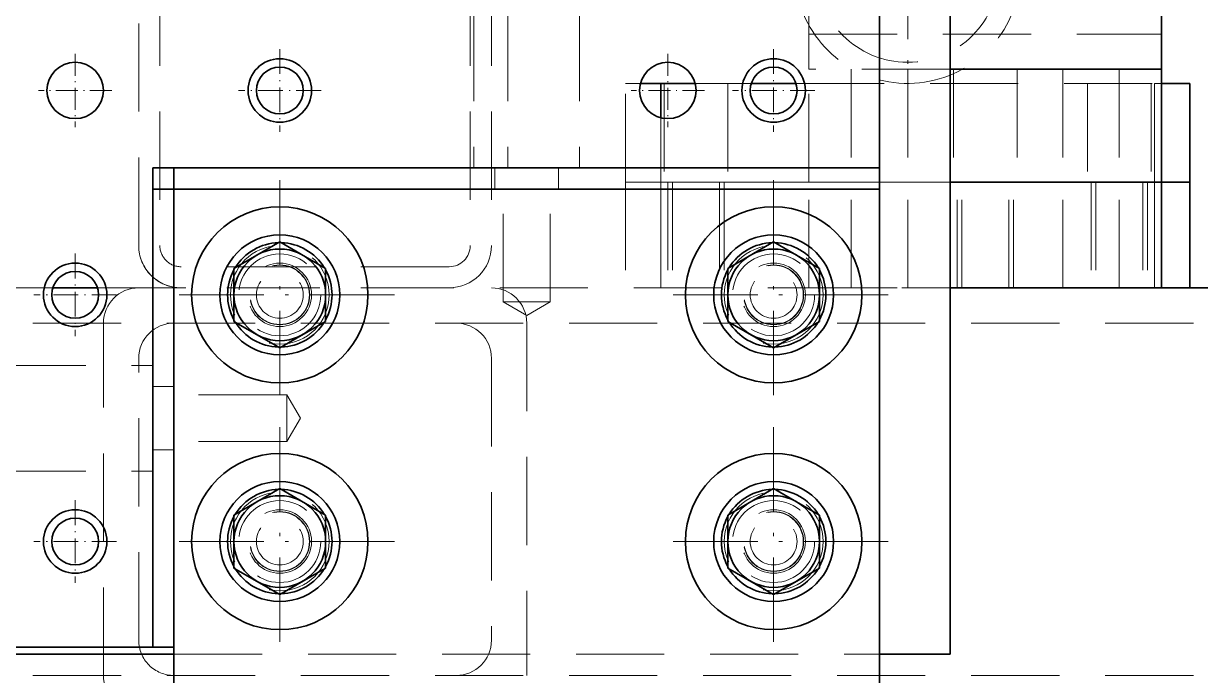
# Model space of a CAD drawing. Header units: millimetres. Extents: x -10155 to 20189, y -25550 to -22580.
# Drawn here: x -8927.6 to -8760.7, y -24793.1 to -24700.5 of the extents above; entities that cross this region are included whole.
import ezdxf

# ---------------------------------------------------------------- set-up
doc = ezdxf.new("R2010")
doc.units = ezdxf.units.MM
for name, pattern in [('CENTER-HOKUTO', [23, 20, -1, 1, -1]), ('DASHDOT', [18.5, 12, -3, 0.5, -3]), ('HIDDEN-HOKUTO', [3.8, 2.5, -1.3])]:
    doc.linetypes.add(name, pattern=pattern)
doc.layers.add('AM_7', color=2, linetype='CENTER-HOKUTO', lineweight=30)
doc.layers.add('AM_HID', color=1, linetype='HIDDEN-HOKUTO', lineweight=25)

msp = doc.modelspace()

# ---------------------------------------------------------------- linework, layer by layer
at = {"color": 7, "lineweight": 35}
for p, q in [((-8766.248, -24707.046), (-8766.248, -24645.046)), ((-8796.248, -24695.046), (-8796.248, -24790.046)), ((-8806.248, -24721.046), (-8806.248, -24699.046)), ((-8766.248, -24707.046), (-8796.248, -24707.046)), ((-8909.248, -24721.046), (-8806.248, -24721.046)), ((-8909.248, -24789.046), (-8909.248, -24721.046)), ((-8906.248, -24721.046), (-8806.248, -24721.046)), ((-8796.248, -24723.046), (-8766.248, -24723.046)), ((-8766.248, -24723.046), (-8796.248, -24723.046)), ((-8909.248, -24724.046), (-8909.248, -24789.046)), ((-8806.248, -24724.046), (-8906.248, -24724.046)), ((-8906.248, -24854.046), (-8906.248, -24724.046)), ((-8806.248, -24724.046), (-8906.248, -24724.046)), ((-8906.248, -24789.046), (-8906.248, -24724.046)), ((-8806.248, -24724.046), (-8806.248, -24854.046)), ((-8796.248, -24738.046), (-8759.248, -24738.046)), ((-8796.248, -24738.046), (-8766.248, -24738.046)), ((-8933.248, -24790.046), (-8906.248, -24790.046)), ((-8931.248, -24789.046), (-8909.248, -24789.046))]:
    msp.add_line(p, q, dxfattribs=at)
at = {"color": 7, "lineweight": 35, "ltscale": 0.4}
msp.add_line((-8766.248, -24723.046), (-8766.248, -24707.046), dxfattribs=at)
at = {"color": 7, "lineweight": 35, "ltscale": 0.071796}
msp.add_line((-8837.248, -24709.044), (-8840.119, -24709.044), dxfattribs=at)
at = {"color": 7, "lineweight": 35, "ltscale": 0.121826}
msp.add_line((-8837.248, -24709.044), (-8832.374, -24709.044), dxfattribs=at)
at = {"color": 7, "lineweight": 35, "ltscale": 0.121866}
msp.add_line((-8837.248, -24713.919), (-8837.248, -24709.044), dxfattribs=at)
at = {"color": 7, "lineweight": 35, "ltscale": 0.158447}
msp.add_line((-8824.416, -24709.044), (-8818.078, -24709.044), dxfattribs=at)
at = {"color": 7, "lineweight": 35, "ltscale": 0.099988}
for p, q in [((-8766.247, -24709.044), (-8762.248, -24709.044)), ((-8762.248, -24723.044), (-8766.247, -24723.044)), ((-8766.247, -24723.044), (-8762.248, -24723.044))]:
    msp.add_line(p, q, dxfattribs=at)
at = {"color": 7, "lineweight": 35, "ltscale": 0.35}
msp.add_line((-8762.248, -24709.044), (-8762.248, -24723.044), dxfattribs=at)
at = {"color": 7, "lineweight": 35, "ltscale": 0.075}
for p, q in [((-8906.248, -24724.046), (-8906.248, -24721.046)), ((-8806.248, -24724.046), (-8806.248, -24721.046)), ((-8906.248, -24724.046), (-8909.248, -24724.046)), ((-8906.248, -24789.046), (-8909.248, -24789.046))]:
    msp.add_line(p, q, dxfattribs=at)
at = {"color": 7, "lineweight": 35, "ltscale": 0.375}
for p, q in [((-8766.248, -24738.046), (-8766.248, -24723.046)), ((-8762.248, -24738.044), (-8762.248, -24723.044))]:
    msp.add_line(p, q, dxfattribs=at)
at = {"color": 7, "lineweight": 35, "ltscale": 0.187615}
for p, q in [((-8891.248, -24731.539), (-8897.748, -24735.29)), ((-8884.748, -24735.29), (-8891.248, -24731.539)), ((-8821.248, -24731.539), (-8827.748, -24735.29)), ((-8814.748, -24735.29), (-8821.248, -24731.539)), ((-8897.748, -24742.803), (-8891.248, -24746.554)), ((-8891.248, -24746.554), (-8884.748, -24742.803)), ((-8827.748, -24742.803), (-8821.248, -24746.554)), ((-8821.248, -24746.554), (-8814.748, -24742.803)), ((-8891.248, -24766.539), (-8897.748, -24770.29)), ((-8884.748, -24770.29), (-8891.248, -24766.539)), ((-8821.248, -24766.539), (-8827.748, -24770.29)), ((-8814.748, -24770.29), (-8821.248, -24766.539)), ((-8897.748, -24777.803), (-8891.248, -24781.554)), ((-8891.248, -24781.554), (-8884.748, -24777.803)), ((-8827.748, -24777.803), (-8821.248, -24781.554)), ((-8821.248, -24781.554), (-8814.748, -24777.803))]:
    msp.add_line(p, q, dxfattribs=at)
at = {"color": 7, "lineweight": 35, "ltscale": 0.093916}
for p, q in [((-8897.748, -24735.29), (-8897.748, -24739.046)), ((-8884.748, -24739.046), (-8884.748, -24735.29)), ((-8827.748, -24735.29), (-8827.748, -24739.046)), ((-8814.748, -24739.046), (-8814.748, -24735.29)), ((-8897.748, -24739.046), (-8897.748, -24742.803)), ((-8884.748, -24742.803), (-8884.748, -24739.046)), ((-8827.748, -24739.046), (-8827.748, -24742.803)), ((-8814.748, -24742.803), (-8814.748, -24739.046)), ((-8897.748, -24770.29), (-8897.748, -24774.046)), ((-8884.748, -24774.046), (-8884.748, -24770.29)), ((-8827.748, -24770.29), (-8827.748, -24774.046)), ((-8814.748, -24774.046), (-8814.748, -24770.29)), ((-8897.748, -24774.046), (-8897.748, -24777.803)), ((-8884.748, -24777.803), (-8884.748, -24774.046)), ((-8827.748, -24774.046), (-8827.748, -24777.803)), ((-8814.748, -24777.803), (-8814.748, -24774.046))]:
    msp.add_line(p, q, dxfattribs=at)
at = {"color": 7, "lineweight": 35, "ltscale": 0.158484}
msp.add_line((-8923.417, -24738.046), (-8917.078, -24738.046), dxfattribs=at)
at = {"color": 7, "lineweight": 35, "ltscale": 0.25}
msp.add_line((-8806.248, -24790.046), (-8796.248, -24790.046), dxfattribs=at)
at = {"color": 7, "lineweight": 35}
for centre, radius in [((-8920.248, -24710.046), 4), ((-8920.248, -24710.046), 4), ((-8891.248, -24710.046), 4.5), ((-8836.248, -24710.046), 4), ((-8836.248, -24710.046), 4), ((-8821.248, -24710.046), 4.5), ((-8891.248, -24710.046), 3.324), ((-8821.248, -24710.046), 3.324), ((-8891.248, -24739.046), 12.5), ((-8821.248, -24739.046), 12.5), ((-8891.248, -24739.046), 8.5), ((-8821.248, -24739.046), 8.5), ((-8891.248, -24739.046), 6.5), ((-8821.248, -24739.046), 6.5), ((-8920.248, -24739.046), 4.5), ((-8920.248, -24739.046), 3.323), ((-8891.248, -24774.046), 12.5), ((-8821.248, -24774.046), 12.5), ((-8891.248, -24774.046), 8.5), ((-8821.248, -24774.046), 8.5), ((-8891.248, -24774.046), 6.5), ((-8821.248, -24774.046), 6.5), ((-8920.248, -24774.046), 4.5), ((-8920.248, -24774.046), 3.323)]:
    msp.add_circle(centre, radius, dxfattribs=at)
for centre, start, end in [((-8891.248, -24739.046), 91.47549, 148.49879), ((-8891.248, -24739.046), 31.50123, 88.52449), ((-8821.248, -24739.046), 91.47549, 148.49879), ((-8821.248, -24739.046), 31.50123, 88.52449), ((-8891.248, -24739.046), 151.44734, 208.55266), ((-8891.248, -24739.046), 331.44738, 28.55262), ((-8821.248, -24739.046), 151.44734, 208.55266), ((-8821.248, -24739.046), 331.44738, 28.55262), ((-8891.248, -24739.046), 211.50117, 268.52454), ((-8891.248, -24739.046), 271.47548, 328.4988), ((-8821.248, -24739.046), 211.50117, 268.52454), ((-8821.248, -24739.046), 271.47548, 328.4988), ((-8891.248, -24774.046), 91.47549, 148.49879), ((-8891.248, -24774.046), 31.50123, 88.52449), ((-8821.248, -24774.046), 91.47549, 148.49879), ((-8821.248, -24774.046), 31.50123, 88.52449), ((-8891.248, -24774.046), 151.44734, 208.55266), ((-8891.248, -24774.046), 331.44738, 28.55262), ((-8821.248, -24774.046), 151.44734, 208.55266), ((-8821.248, -24774.046), 331.44738, 28.55262), ((-8891.248, -24774.046), 211.50117, 268.52454), ((-8891.248, -24774.046), 271.47548, 328.4988), ((-8821.248, -24774.046), 211.50117, 268.52454), ((-8821.248, -24774.046), 271.47548, 328.4988)]:
    msp.add_arc(centre, 7.4, start, end, dxfattribs=at)
at = {"layer": 'AM_7', "color": 2, "linetype": 'DASHDOT', "lineweight": 13}
for p, q in [((-8802.248, -24672.244), (-8802.248, -24713.844)), ((-8891.248, -24722.796), (-8891.248, -24755.296)), ((-8821.248, -24722.796), (-8821.248, -24755.296)), ((-8874.998, -24739.046), (-8907.498, -24739.046)), ((-8804.998, -24739.046), (-8837.498, -24739.046)), ((-8891.248, -24757.796), (-8891.248, -24790.296)), ((-8821.248, -24757.796), (-8821.248, -24790.296)), ((-8874.998, -24774.046), (-8907.498, -24774.046)), ((-8804.998, -24774.046), (-8837.498, -24774.046))]:
    msp.add_line(p, q, dxfattribs=at)
at = {"layer": 'AM_7', "color": 2, "linetype": 'DASHDOT', "lineweight": 13, "ltscale": 0.260001}
for p, q in [((-8920.248, -24704.846), (-8920.248, -24715.246)), ((-8836.248, -24704.846), (-8836.248, -24715.246))]:
    msp.add_line(p, q, dxfattribs=at)
at = {"layer": 'AM_7', "color": 2, "linetype": 'DASHDOT', "lineweight": 13, "ltscale": 0.2925}
for p, q in [((-8891.248, -24704.196), (-8891.248, -24715.896)), ((-8821.248, -24704.196), (-8821.248, -24715.896)), ((-8920.248, -24733.196), (-8920.248, -24744.896)), ((-8920.248, -24768.196), (-8920.248, -24779.896))]:
    msp.add_line(p, q, dxfattribs=at)
at = {"layer": 'AM_7', "color": 2, "linetype": 'DASHDOT', "lineweight": 13, "ltscale": 0.260004}
for p, q in [((-8915.047, -24710.046), (-8925.447, -24710.046)), ((-8831.047, -24710.046), (-8841.447, -24710.046))]:
    msp.add_line(p, q, dxfattribs=at)
at = {"layer": 'AM_7', "color": 2, "linetype": 'DASHDOT', "lineweight": 13, "ltscale": 0.292499}
for p, q in [((-8885.397, -24710.046), (-8897.097, -24710.046)), ((-8815.397, -24710.046), (-8827.097, -24710.046)), ((-8914.397, -24739.046), (-8926.097, -24739.046)), ((-8914.397, -24774.046), (-8926.097, -24774.046))]:
    msp.add_line(p, q, dxfattribs=at)
at = {"layer": 'AM_HID', "color": 1, "lineweight": 13, "ltscale": 5}
for p, q in [((-8908.248, -24694.052), (-8908.248, -24732.052)), ((-8864.248, -24694.052), (-8864.248, -24732.052)), ((-8861.248, -24694.052), (-8861.248, -24732.052)), ((-8861.248, -24694.052), (-8861.248, -24732.052)), ((-8911.248, -24732.052), (-8911.248, -24695.046)), ((-8911.248, -24732.052), (-8911.248, -24695.046)), ((-8816.248, -24707.046), (-8816.248, -24695.046)), ((-8863.748, -24699.046), (-8863.748, -24721.046)), ((-8858.925, -24699.046), (-8858.925, -24721.046)), ((-8848.748, -24699.046), (-8848.748, -24721.046)), ((-8816.248, -24702.046), (-8766.248, -24702.046)), ((-8796.248, -24707.046), (-8816.248, -24707.046)), ((-8816.248, -24723.046), (-8816.248, -24707.046)), ((-8810.248, -24707.046), (-8810.248, -24723.046)), ((-8802.248, -24707.046), (-8802.248, -24723.046)), ((-8795.748, -24707.046), (-8795.748, -24723.046)), ((-8786.748, -24707.046), (-8786.748, -24723.046)), ((-8780.248, -24707.046), (-8780.248, -24723.046)), ((-8772.248, -24707.046), (-8772.248, -24723.046)), ((-8840.119, -24709.044), (-8842.248, -24709.044)), ((-8842.248, -24723.044), (-8842.248, -24709.044)), ((-8837.248, -24709.044), (-8837.248, -24723.044)), ((-8836.748, -24709.044), (-8836.748, -24723.044)), ((-8836.748, -24709.044), (-8836.748, -24723.044)), ((-8832.374, -24709.044), (-8824.416, -24709.044)), ((-8827.748, -24709.044), (-8827.748, -24723.044)), ((-8827.748, -24709.044), (-8827.748, -24723.044)), ((-8818.078, -24709.044), (-8767.248, -24709.044)), ((-8776.748, -24709.044), (-8776.748, -24723.044)), ((-8776.748, -24709.044), (-8776.748, -24723.044)), ((-8767.748, -24709.044), (-8767.748, -24723.044)), ((-8767.748, -24709.044), (-8767.748, -24723.044)), ((-8767.248, -24709.044), (-8766.247, -24709.044)), ((-8767.248, -24723.044), (-8767.248, -24709.044)), ((-8767.248, -24709.044), (-8767.248, -24723.044)), ((-8837.248, -24723.044), (-8837.248, -24713.919)), ((-8860.748, -24724.046), (-8860.748, -24721.046)), ((-8851.748, -24721.046), (-8851.748, -24724.046)), ((-8842.248, -24723.044), (-8842.248, -24738.044)), ((-8837.248, -24723.044), (-8842.248, -24723.044)), ((-8837.248, -24723.044), (-8842.248, -24723.044)), ((-8837.248, -24723.044), (-8837.248, -24738.044)), ((-8816.247, -24723.044), (-8837.248, -24723.044)), ((-8837.248, -24738.044), (-8837.248, -24723.044)), ((-8837.248, -24723.044), (-8816.247, -24723.044)), ((-8836.248, -24723.044), (-8836.248, -24738.044)), ((-8836.248, -24723.044), (-8836.248, -24738.044)), ((-8835.571, -24723.044), (-8835.571, -24738.044)), ((-8835.571, -24723.044), (-8835.571, -24738.044)), ((-8828.924, -24723.044), (-8828.924, -24738.044)), ((-8828.924, -24723.044), (-8828.924, -24738.044)), ((-8828.248, -24723.044), (-8828.248, -24738.044)), ((-8828.248, -24723.044), (-8828.248, -24738.044)), ((-8816.248, -24738.046), (-8816.248, -24723.046)), ((-8816.248, -24723.046), (-8796.248, -24723.046)), ((-8796.248, -24723.046), (-8816.248, -24723.046)), ((-8810.248, -24738.046), (-8810.248, -24723.046)), ((-8802.248, -24738.046), (-8802.248, -24723.046)), ((-8795.248, -24738.046), (-8795.248, -24723.046)), ((-8794.571, -24738.046), (-8794.571, -24723.046)), ((-8787.924, -24738.046), (-8787.924, -24723.046)), ((-8787.248, -24738.046), (-8787.248, -24723.046)), ((-8780.248, -24738.046), (-8780.248, -24723.046)), ((-8776.248, -24723.044), (-8776.248, -24738.044)), ((-8776.248, -24723.044), (-8776.248, -24738.044)), ((-8775.571, -24723.044), (-8775.571, -24738.044)), ((-8775.571, -24723.044), (-8775.571, -24738.044)), ((-8772.248, -24738.046), (-8772.248, -24723.046)), ((-8768.924, -24723.044), (-8768.924, -24738.044)), ((-8768.924, -24723.044), (-8768.924, -24738.044)), ((-8768.248, -24723.044), (-8768.248, -24738.044)), ((-8768.248, -24723.044), (-8768.248, -24738.044)), ((-8767.248, -24738.044), (-8767.248, -24723.044)), ((-8767.248, -24723.044), (-8767.248, -24738.044)), ((-8859.571, -24740.046), (-8859.571, -24724.046)), ((-8852.924, -24740.046), (-8852.924, -24724.046)), ((-8867.248, -24735.052), (-8905.248, -24735.052)), ((-8933.248, -24738.046), (-8923.417, -24738.046)), ((-8917.078, -24738.046), (-8796.248, -24738.046)), ((-8867.248, -24738.052), (-8905.248, -24738.052)), ((-8867.248, -24738.052), (-8905.248, -24738.052)), ((-8816.248, -24738.046), (-8796.248, -24738.046)), ((-8853.331, -24740.046), (-8859.571, -24740.046)), ((-8856.248, -24741.965), (-8859.571, -24740.046)), ((-8852.924, -24740.046), (-8859.164, -24740.046)), ((-8856.248, -24741.965), (-8852.924, -24740.046)), ((-9686.248, -24743.046), (-8626.248, -24743.046)), ((-8916.248, -24793.052), (-8916.248, -24743.052)), ((-8856.248, -24743.052), (-8856.248, -24793.052)), ((-8911.248, -24788.052), (-8911.248, -24748.052)), ((-8861.248, -24748.052), (-8861.248, -24788.052)), ((-8931.248, -24749.046), (-8909.248, -24749.046)), ((-8906.248, -24752.046), (-8909.248, -24752.046)), ((-8890.248, -24753.223), (-8906.248, -24753.223)), ((-8890.248, -24753.223), (-8890.248, -24759.463)), ((-8888.329, -24756.546), (-8890.248, -24753.223)), ((-8890.248, -24753.63), (-8890.248, -24759.87)), ((-8888.329, -24756.546), (-8890.248, -24759.87)), ((-8890.248, -24759.87), (-8906.248, -24759.87)), ((-8909.248, -24761.046), (-8906.248, -24761.046)), ((-8931.248, -24764.046), (-8909.248, -24764.046)), ((-8906.248, -24790.046), (-8806.248, -24790.046)), ((-9686.248, -24793.046), (-8626.248, -24793.046))]:
    msp.add_line(p, q, dxfattribs=at)
for centre, radius in [((-8802.248, -24693.044), 13), ((-8891.248, -24739.046), 7), ((-8891.248, -24739.046), 5.815), ((-8821.248, -24739.046), 7), ((-8821.248, -24739.046), 5.815), ((-8891.248, -24739.046), 4.5), ((-8891.248, -24739.046), 4.25), ((-8891.248, -24739.046), 4.2), ((-8821.248, -24739.046), 4.5), ((-8821.248, -24739.046), 4.25), ((-8821.248, -24739.046), 4.2), ((-8891.248, -24739.046), 3.323), ((-8821.248, -24739.046), 3.323), ((-8891.248, -24774.046), 7), ((-8891.248, -24774.046), 5.815), ((-8821.248, -24774.046), 7), ((-8821.248, -24774.046), 5.815), ((-8891.248, -24774.046), 4.5), ((-8891.248, -24774.046), 4.25), ((-8891.248, -24774.046), 4.2), ((-8821.248, -24774.046), 4.5), ((-8821.248, -24774.046), 4.25), ((-8821.248, -24774.046), 4.2), ((-8891.248, -24774.046), 3.323), ((-8821.248, -24774.046), 3.323)]:
    msp.add_circle(centre, radius, dxfattribs=at)
for centre, radius, start, end in [((-8802.248, -24693.044), 16, 187.18736, 151.04406), ((-8891.248, -24739.046), 7.4, 88.52449, 91.47549), ((-8821.248, -24739.046), 7.4, 88.52449, 91.47549), ((-8905.248, -24732.052), 6, 179.99999, 270), ((-8905.247, -24732.052), 6.001, 180.00357, 269.99642), ((-8905.248, -24732.052), 6, 179.99999, 270), ((-8905.248, -24732.052), 3, 179.99999, 270), ((-8867.248, -24732.052), 6, 270, 360), ((-8867.248, -24732.052), 3, 270, 360), ((-8867.248, -24732.052), 6, 270, 360), ((-8867.248, -24732.052), 6.001, 270.00358, 359.99642), ((-8891.248, -24739.046), 7.4, 148.49879, 151.44734), ((-8891.248, -24739.046), 7.4, 28.55262, 31.50123), ((-8821.248, -24739.046), 7.4, 148.49879, 151.44734), ((-8821.248, -24739.046), 7.4, 28.55262, 31.50123), ((-8911.248, -24743.052), 5, 90, 179.99999), ((-8861.248, -24743.052), 5, 360, 90), ((-8906.248, -24748.052), 5, 90, 179.99999), ((-8891.248, -24739.046), 7.4, 208.55266, 211.50117), ((-8891.248, -24739.046), 7.4, 328.4988, 331.44738), ((-8866.248, -24748.052), 5, 360, 90), ((-8821.248, -24739.046), 7.4, 208.55266, 211.50117), ((-8821.248, -24739.046), 7.4, 328.4988, 331.44738), ((-8891.248, -24739.046), 7.4, 268.52454, 271.47548), ((-8821.248, -24739.046), 7.4, 268.52454, 271.47548), ((-8891.248, -24774.046), 7.4, 88.52449, 91.47549), ((-8821.248, -24774.046), 7.4, 88.52449, 91.47549), ((-8891.248, -24774.046), 7.4, 148.49879, 151.44734), ((-8891.248, -24774.046), 7.4, 28.55262, 31.50123), ((-8821.248, -24774.046), 7.4, 148.49879, 151.44734), ((-8821.248, -24774.046), 7.4, 28.55262, 31.50123), ((-8891.248, -24774.046), 7.4, 208.55266, 211.50117), ((-8891.248, -24774.046), 7.4, 328.4988, 331.44738), ((-8821.248, -24774.046), 7.4, 208.55266, 211.50117), ((-8821.248, -24774.046), 7.4, 328.4988, 331.44738), ((-8891.248, -24774.046), 7.4, 268.52454, 271.47548), ((-8821.248, -24774.046), 7.4, 268.52454, 271.47548), ((-8906.248, -24788.052), 5, 179.99999, 270), ((-8866.248, -24788.052), 5, 270, 360), ((-8911.248, -24793.052), 5, 179.99999, 267.21237)]:
    msp.add_arc(centre, radius, start, end, dxfattribs=at)

doc.saveas('drawing.dxf')
